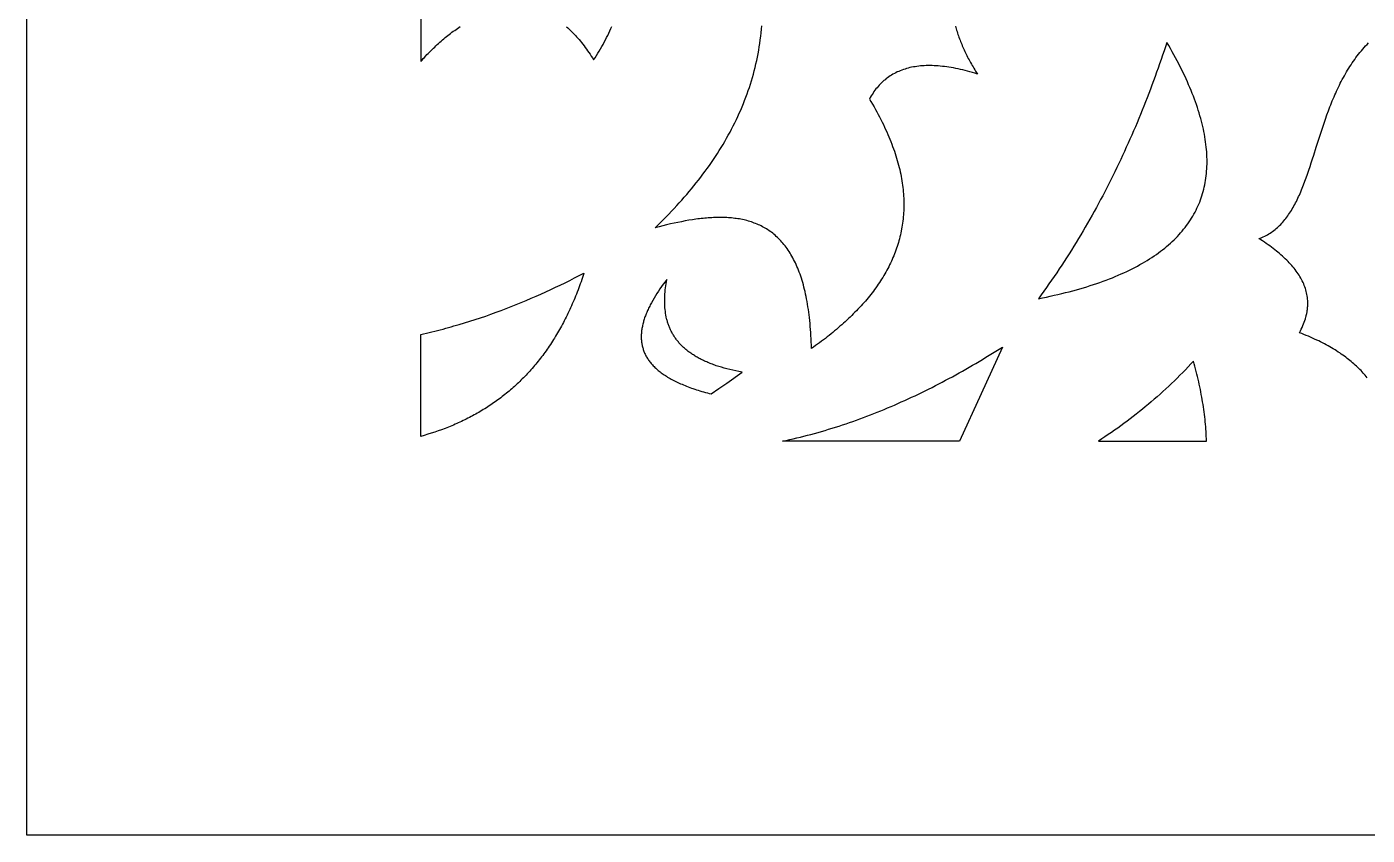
# Model space of a CAD drawing. Extents: x -4113 to -3113, y 1469 to 2469.
# Drawn here: x -4113 to -3908.9, y 1469.1 to 1592.1 of the extents above; entities that cross this region are included whole.
import ezdxf

# ---------------------------------------------------------------- set-up
doc = ezdxf.new("R2010")
doc.units = 0
doc.layers.add('PLAN_1', color=18, linetype='CONTINUOUS')

msp = doc.modelspace()

# ---------------------------------------------------------------- linework, layer by layer
at = {"layer": 'PLAN_1'}
for points in [[(-4113.04, 2469.07), (-3113.04, 2469.07), (-3113.04, 1469.07), (-4113.04, 1469.07)], [(-3958.97, 1550.75), (-3958.36, 1550.87), (-3957.75, 1551), (-3957.16, 1551.13), (-3956.57, 1551.26), (-3955.99, 1551.39), (-3955.41, 1551.53), (-3954.85, 1551.67), (-3954.29, 1551.81), (-3953.74, 1551.96), (-3953.19, 1552.11), (-3952.66, 1552.26), (-3952.13, 1552.41), (-3951.61, 1552.57), (-3951.09, 1552.73), (-3950.59, 1552.9), (-3950.09, 1553.06), (-3949.6, 1553.23), (-3949.12, 1553.41), (-3948.64, 1553.58), (-3948.17, 1553.76), (-3947.71, 1553.94), (-3947.26, 1554.13), (-3946.81, 1554.32), (-3946.37, 1554.51), (-3945.94, 1554.7), (-3945.52, 1554.9), (-3945.1, 1555.1), (-3944.7, 1555.3), (-3944.29, 1555.51), (-3943.9, 1555.71), (-3943.51, 1555.93), (-3943.13, 1556.14), (-3942.76, 1556.36), (-3942.4, 1556.58), (-3942.04, 1556.8), (-3941.69, 1557.03), (-3941.35, 1557.26), (-3941.01, 1557.49), (-3940.68, 1557.72), (-3940.36, 1557.96), (-3940.05, 1558.2), (-3939.74, 1558.44), (-3939.44, 1558.69), (-3939.15, 1558.94), (-3938.87, 1559.19), (-3938.59, 1559.45), (-3938.32, 1559.71), (-3938.06, 1559.97), (-3937.8, 1560.23), (-3937.55, 1560.5), (-3937.31, 1560.77), (-3937.08, 1561.04), (-3936.85, 1561.31), (-3936.63, 1561.59), (-3936.42, 1561.87), (-3936.21, 1562.16), (-3936.01, 1562.44), (-3935.82, 1562.73), (-3935.64, 1563.02), (-3935.46, 1563.32), (-3935.29, 1563.62), (-3935.12, 1563.92), (-3934.97, 1564.22), (-3934.82, 1564.53), (-3934.68, 1564.84), (-3934.54, 1565.15), (-3934.41, 1565.46), (-3934.29, 1565.78), (-3934.18, 1566.1), (-3934.07, 1566.42), (-3933.97, 1566.75), (-3933.88, 1567.08), (-3933.79, 1567.41), (-3933.71, 1567.74), (-3933.64, 1568.08), (-3933.57, 1568.42), (-3933.51, 1568.76), (-3933.46, 1569.11), (-3933.42, 1569.45), (-3933.38, 1569.8), (-3933.35, 1570.16), (-3933.32, 1570.51), (-3933.3, 1570.87), (-3933.29, 1571.23), (-3933.29, 1571.6), (-3933.29, 1571.96), (-3933.3, 1572.33), (-3933.32, 1572.71), (-3933.34, 1573.08), (-3933.37, 1573.46), (-3933.41, 1573.84), (-3933.45, 1574.22), (-3933.5, 1574.61), (-3933.56, 1575), (-3933.62, 1575.39), (-3933.69, 1575.78), (-3933.77, 1576.18), (-3933.85, 1576.58), (-3933.94, 1576.98), (-3934.04, 1577.38), (-3934.14, 1577.79), (-3934.25, 1578.2), (-3934.37, 1578.61), (-3934.49, 1579.03), (-3934.62, 1579.44), (-3934.76, 1579.86), (-3934.9, 1580.29), (-3935.05, 1580.71), (-3935.21, 1581.14), (-3935.37, 1581.57), (-3935.54, 1582.01), (-3935.72, 1582.44), (-3935.9, 1582.88), (-3936.09, 1583.32), (-3936.28, 1583.77), (-3936.48, 1584.21), (-3936.69, 1584.66), (-3936.91, 1585.11), (-3937.13, 1585.57), (-3937.36, 1586.02), (-3937.59, 1586.48), (-3937.83, 1586.94), (-3938.08, 1587.41), (-3938.33, 1587.88), (-3938.59, 1588.35), (-3938.86, 1588.82), (-3939.13, 1589.29), (-3939.41, 1589.77), (-3939.63, 1589.11), (-3939.84, 1588.46), (-3940.06, 1587.81), (-3940.29, 1587.16), (-3940.51, 1586.51), (-3940.74, 1585.86), (-3940.97, 1585.21), (-3941.2, 1584.56), (-3941.44, 1583.92), (-3941.68, 1583.27), (-3941.92, 1582.63), (-3942.16, 1581.99), (-3942.41, 1581.35), (-3942.66, 1580.71), (-3942.91, 1580.08), (-3943.17, 1579.44), (-3943.42, 1578.81), (-3943.68, 1578.17), (-3943.95, 1577.54), (-3944.21, 1576.91), (-3944.48, 1576.28), (-3944.75, 1575.66), (-3945.03, 1575.03), (-3945.3, 1574.41), (-3945.59, 1573.79), (-3945.87, 1573.17), (-3946.15, 1572.55), (-3946.44, 1571.93), (-3946.74, 1571.31), (-3947.03, 1570.7), (-3947.33, 1570.08), (-3947.63, 1569.47), (-3947.93, 1568.86), (-3948.24, 1568.25), (-3948.55, 1567.64), (-3948.86, 1567.04), (-3949.18, 1566.43), (-3949.5, 1565.83), (-3949.82, 1565.23), (-3950.15, 1564.63), (-3950.48, 1564.03), (-3950.81, 1563.44), (-3951.15, 1562.84), (-3951.49, 1562.25), (-3951.83, 1561.66), (-3952.17, 1561.07), (-3952.52, 1560.48), (-3952.87, 1559.9), (-3953.23, 1559.31), (-3953.59, 1558.73), (-3953.95, 1558.15), (-3954.31, 1557.57), (-3954.68, 1556.99), (-3955.06, 1556.41), (-3955.43, 1555.84), (-3955.81, 1555.27), (-3956.19, 1554.7), (-3956.58, 1554.13), (-3956.97, 1553.56), (-3957.36, 1553), (-3957.76, 1552.43), (-3958.16, 1551.87), (-3958.56, 1551.31)], [(-4053.04, 1529.78), (-4053.04, 1545.3), (-4052.61, 1545.4), (-4052.18, 1545.5), (-4051.76, 1545.6), (-4051.33, 1545.7), (-4050.91, 1545.81), (-4050.49, 1545.91), (-4050.07, 1546.02), (-4049.65, 1546.13), (-4049.23, 1546.24), (-4048.82, 1546.35), (-4048.41, 1546.47), (-4047.99, 1546.59), (-4047.58, 1546.7), (-4047.17, 1546.82), (-4046.36, 1547.07), (-4045.55, 1547.32), (-4044.74, 1547.58), (-4043.95, 1547.84), (-4043.15, 1548.11), (-4042.36, 1548.39), (-4041.58, 1548.67), (-4040.8, 1548.96), (-4040.03, 1549.25), (-4039.26, 1549.55), (-4038.49, 1549.86), (-4037.73, 1550.17), (-4036.98, 1550.48), (-4036.22, 1550.81), (-4035.48, 1551.13), (-4034.73, 1551.46), (-4033.99, 1551.8), (-4033.25, 1552.14), (-4032.52, 1552.48), (-4031.79, 1552.83), (-4031.07, 1553.18), (-4030.34, 1553.54), (-4029.62, 1553.9), (-4028.91, 1554.26), (-4028.19, 1554.63), (-4028.3, 1554.3), (-4028.41, 1553.97), (-4028.52, 1553.65), (-4028.63, 1553.33), (-4028.74, 1553.01), (-4028.86, 1552.7), (-4028.97, 1552.38), (-4029.09, 1552.07), (-4029.21, 1551.76), (-4029.33, 1551.45), (-4029.45, 1551.15), (-4029.58, 1550.85), (-4029.7, 1550.55), (-4029.83, 1550.25), (-4029.96, 1549.95), (-4030.09, 1549.66), (-4030.22, 1549.37), (-4030.35, 1549.08), (-4030.49, 1548.79), (-4030.62, 1548.51), (-4030.76, 1548.23), (-4030.9, 1547.95), (-4031.04, 1547.67), (-4031.18, 1547.4), (-4031.32, 1547.12), (-4031.46, 1546.85), (-4031.61, 1546.58), (-4031.76, 1546.32), (-4031.91, 1546.05), (-4032.06, 1545.79), (-4032.21, 1545.53), (-4032.36, 1545.27), (-4032.51, 1545.02), (-4032.67, 1544.76), (-4032.83, 1544.51), (-4032.98, 1544.26), (-4033.14, 1544.02), (-4033.3, 1543.77), (-4033.47, 1543.53), (-4033.63, 1543.29), (-4033.8, 1543.05), (-4033.96, 1542.82), (-4034.13, 1542.58), (-4034.3, 1542.35), (-4034.47, 1542.12), (-4034.64, 1541.89), (-4034.82, 1541.67), (-4034.99, 1541.44), (-4035.17, 1541.22), (-4035.35, 1541), (-4035.52, 1540.78), (-4035.71, 1540.57), (-4035.89, 1540.36), (-4036.07, 1540.14), (-4036.25, 1539.94), (-4036.44, 1539.73), (-4036.63, 1539.52), (-4036.81, 1539.32), (-4037, 1539.12), (-4037.19, 1538.92), (-4037.39, 1538.72), (-4037.58, 1538.53), (-4037.78, 1538.33), (-4037.97, 1538.14), (-4038.17, 1537.95), (-4038.37, 1537.77), (-4038.57, 1537.58), (-4038.77, 1537.4), (-4038.97, 1537.22), (-4039.17, 1537.04), (-4039.38, 1536.86), (-4039.59, 1536.69), (-4039.79, 1536.51), (-4040, 1536.34), (-4040.21, 1536.17), (-4040.42, 1536), (-4040.64, 1535.84), (-4040.85, 1535.67), (-4041.06, 1535.51), (-4041.28, 1535.35), (-4041.5, 1535.19), (-4041.72, 1535.04), (-4041.94, 1534.88), (-4042.16, 1534.73), (-4042.38, 1534.58), (-4042.6, 1534.43), (-4042.83, 1534.29), (-4043.05, 1534.14), (-4043.28, 1534), (-4043.51, 1533.86), (-4043.74, 1533.72), (-4043.97, 1533.58), (-4044.2, 1533.44), (-4044.44, 1533.31), (-4044.67, 1533.18), (-4044.91, 1533.05), (-4045.14, 1532.92), (-4045.38, 1532.79), (-4045.62, 1532.66), (-4045.86, 1532.54), (-4046.1, 1532.42), (-4046.34, 1532.3), (-4046.59, 1532.18), (-4046.83, 1532.07), (-4047.08, 1531.95), (-4047.32, 1531.84), (-4047.57, 1531.73), (-4047.82, 1531.62), (-4048.07, 1531.51), (-4048.32, 1531.4), (-4048.83, 1531.2), (-4049.34, 1531), (-4049.86, 1530.8), (-4050.37, 1530.62), (-4050.9, 1530.44), (-4051.43, 1530.26), (-4051.96, 1530.1), (-4052.5, 1529.94)], [(-4015.56, 1553.67), (-4015.84, 1553.31), (-4016.1, 1552.95), (-4016.36, 1552.59), (-4016.61, 1552.23), (-4016.85, 1551.88), (-4017.08, 1551.52), (-4017.3, 1551.17), (-4017.51, 1550.83), (-4017.71, 1550.48), (-4017.9, 1550.14), (-4018.08, 1549.8), (-4018.17, 1549.63), (-4018.25, 1549.46), (-4018.34, 1549.29), (-4018.41, 1549.12), (-4018.49, 1548.96), (-4018.56, 1548.79), (-4018.63, 1548.63), (-4018.7, 1548.46), (-4018.77, 1548.3), (-4018.83, 1548.13), (-4018.89, 1547.97), (-4018.95, 1547.81), (-4019, 1547.65), (-4019.05, 1547.49), (-4019.1, 1547.33), (-4019.14, 1547.17), (-4019.19, 1547.01), (-4019.22, 1546.85), (-4019.26, 1546.69), (-4019.29, 1546.53), (-4019.32, 1546.38), (-4019.35, 1546.22), (-4019.38, 1546.07), (-4019.4, 1545.92), (-4019.42, 1545.76), (-4019.43, 1545.61), (-4019.44, 1545.46), (-4019.45, 1545.31), (-4019.46, 1545.16), (-4019.46, 1545.01), (-4019.46, 1544.86), (-4019.46, 1544.71), (-4019.45, 1544.56), (-4019.44, 1544.42), (-4019.42, 1544.27), (-4019.41, 1544.13), (-4019.39, 1543.98), (-4019.36, 1543.84), (-4019.34, 1543.7), (-4019.3, 1543.56), (-4019.27, 1543.42), (-4019.23, 1543.28), (-4019.19, 1543.14), (-4019.15, 1543), (-4019.1, 1542.86), (-4019.05, 1542.73), (-4019, 1542.59), (-4018.94, 1542.45), (-4018.88, 1542.32), (-4018.81, 1542.19), (-4018.74, 1542.05), (-4018.67, 1541.92), (-4018.59, 1541.79), (-4018.51, 1541.66), (-4018.43, 1541.53), (-4018.34, 1541.41), (-4018.25, 1541.28), (-4018.15, 1541.15), (-4018.06, 1541.03), (-4017.95, 1540.9), (-4017.85, 1540.78), (-4017.74, 1540.66), (-4017.62, 1540.54), (-4017.51, 1540.41), (-4017.38, 1540.29), (-4017.26, 1540.18), (-4017.13, 1540.06), (-4017, 1539.94), (-4016.86, 1539.82), (-4016.72, 1539.71), (-4016.57, 1539.6), (-4016.42, 1539.48), (-4016.27, 1539.37), (-4016.11, 1539.26), (-4015.95, 1539.15), (-4015.78, 1539.04), (-4015.61, 1538.93), (-4015.44, 1538.82), (-4015.26, 1538.72), (-4015.08, 1538.61), (-4014.89, 1538.51), (-4014.7, 1538.4), (-4014.51, 1538.3), (-4014.31, 1538.2), (-4014.1, 1538.1), (-4013.9, 1538), (-4013.68, 1537.9), (-4013.47, 1537.81), (-4013.25, 1537.71), (-4013.02, 1537.61), (-4012.79, 1537.52), (-4012.56, 1537.43), (-4012.32, 1537.34), (-4012.08, 1537.24), (-4011.83, 1537.15), (-4011.58, 1537.07), (-4011.32, 1536.98), (-4011.06, 1536.89), (-4010.79, 1536.81), (-4010.52, 1536.72), (-4010.25, 1536.64), (-4009.97, 1536.56), (-4009.68, 1536.47), (-4009.39, 1536.39), (-4009.1, 1536.32), (-4008.8, 1536.24), (-4007.63, 1537.07), (-4006.45, 1537.9), (-4004.1, 1539.58), (-4004.58, 1539.67), (-4005.06, 1539.76), (-4005.52, 1539.86), (-4005.96, 1539.96), (-4006.4, 1540.07), (-4006.83, 1540.19), (-4007.24, 1540.3), (-4007.64, 1540.43), (-4008.03, 1540.55), (-4008.23, 1540.62), (-4008.42, 1540.69), (-4008.6, 1540.76), (-4008.79, 1540.82), (-4008.97, 1540.9), (-4009.15, 1540.97), (-4009.32, 1541.04), (-4009.49, 1541.11), (-4009.67, 1541.19), (-4009.83, 1541.26), (-4010, 1541.34), (-4010.16, 1541.42), (-4010.32, 1541.5), (-4010.48, 1541.58), (-4010.63, 1541.66), (-4010.79, 1541.74), (-4010.94, 1541.83), (-4011.08, 1541.91), (-4011.23, 1542), (-4011.37, 1542.09), (-4011.51, 1542.18), (-4011.65, 1542.26), (-4011.78, 1542.36), (-4011.92, 1542.45), (-4012.05, 1542.54), (-4012.17, 1542.63), (-4012.3, 1542.73), (-4012.42, 1542.82), (-4012.54, 1542.92), (-4012.66, 1543.02), (-4012.78, 1543.12), (-4012.89, 1543.22), (-4013, 1543.32), (-4013.11, 1543.42), (-4013.22, 1543.52), (-4013.32, 1543.62), (-4013.42, 1543.73), (-4013.52, 1543.84), (-4013.62, 1543.94), (-4013.71, 1544.05), (-4013.81, 1544.16), (-4013.9, 1544.27), (-4013.99, 1544.38), (-4014.07, 1544.49), (-4014.16, 1544.6), (-4014.24, 1544.72), (-4014.32, 1544.83), (-4014.4, 1544.95), (-4014.47, 1545.06), (-4014.55, 1545.18), (-4014.62, 1545.3), (-4014.69, 1545.42), (-4014.75, 1545.54), (-4014.82, 1545.66), (-4014.88, 1545.78), (-4014.94, 1545.9), (-4015, 1546.02), (-4015.06, 1546.15), (-4015.11, 1546.27), (-4015.17, 1546.4), (-4015.22, 1546.53), (-4015.27, 1546.65), (-4015.31, 1546.78), (-4015.36, 1546.91), (-4015.4, 1547.04), (-4015.44, 1547.17), (-4015.48, 1547.3), (-4015.52, 1547.44), (-4015.56, 1547.57), (-4015.59, 1547.7), (-4015.65, 1547.97), (-4015.71, 1548.25), (-4015.75, 1548.53), (-4015.79, 1548.81), (-4015.83, 1549.09), (-4015.85, 1549.38), (-4015.87, 1549.66), (-4015.89, 1549.96), (-4015.89, 1550.25), (-4015.89, 1550.55), (-4015.89, 1550.85), (-4015.87, 1551.15), (-4015.86, 1551.46), (-4015.83, 1551.77), (-4015.8, 1552.08), (-4015.76, 1552.39), (-4015.72, 1552.71), (-4015.67, 1553.03), (-4015.62, 1553.35)], [(-3997.93, 1529.07), (-3997.39, 1529.18), (-3996.85, 1529.3), (-3996.31, 1529.43), (-3995.76, 1529.55), (-3995.23, 1529.68), (-3994.69, 1529.81), (-3994.15, 1529.95), (-3993.61, 1530.09), (-3993.07, 1530.24), (-3992.54, 1530.39), (-3992, 1530.54), (-3991.46, 1530.7), (-3990.93, 1530.86), (-3990.4, 1531.02), (-3989.86, 1531.19), (-3989.33, 1531.36), (-3988.8, 1531.53), (-3988.27, 1531.71), (-3987.74, 1531.89), (-3987.21, 1532.07), (-3986.68, 1532.26), (-3986.15, 1532.45), (-3985.62, 1532.65), (-3985.09, 1532.85), (-3984.56, 1533.05), (-3984.04, 1533.25), (-3983.51, 1533.46), (-3982.99, 1533.68), (-3982.46, 1533.89), (-3981.94, 1534.11), (-3981.41, 1534.33), (-3980.89, 1534.56), (-3980.37, 1534.79), (-3979.85, 1535.02), (-3979.32, 1535.25), (-3978.8, 1535.49), (-3978.28, 1535.73), (-3977.76, 1535.98), (-3977.24, 1536.23), (-3976.73, 1536.48), (-3976.21, 1536.73), (-3975.69, 1536.99), (-3975.17, 1537.25), (-3974.66, 1537.51), (-3974.14, 1537.78), (-3973.63, 1538.05), (-3973.11, 1538.32), (-3972.6, 1538.6), (-3972.08, 1538.87), (-3971.57, 1539.16), (-3971.06, 1539.44), (-3970.54, 1539.73), (-3970.03, 1540.02), (-3969.52, 1540.31), (-3969.01, 1540.61), (-3968.5, 1540.9), (-3967.99, 1541.2), (-3967.48, 1541.51), (-3966.97, 1541.82), (-3966.46, 1542.13), (-3965.96, 1542.44), (-3965.45, 1542.75), (-3964.94, 1543.07), (-3964.44, 1543.39), (-3967.71, 1536.24), (-3970.98, 1529.07)], [(-3933.38, 1529.07), (-3933.39, 1529.43), (-3933.4, 1529.8), (-3933.42, 1530.16), (-3933.44, 1530.53), (-3933.46, 1530.89), (-3933.49, 1531.26), (-3933.52, 1531.63), (-3933.56, 1532), (-3933.6, 1532.38), (-3933.64, 1532.75), (-3933.68, 1533.13), (-3933.73, 1533.5), (-3933.78, 1533.88), (-3933.84, 1534.26), (-3933.89, 1534.64), (-3933.96, 1535.02), (-3934.02, 1535.4), (-3934.09, 1535.78), (-3934.16, 1536.16), (-3934.23, 1536.55), (-3934.31, 1536.94), (-3934.39, 1537.32), (-3934.47, 1537.71), (-3934.56, 1538.1), (-3934.65, 1538.49), (-3934.74, 1538.88), (-3934.83, 1539.27), (-3934.93, 1539.67), (-3935.03, 1540.06), (-3935.14, 1540.46), (-3935.24, 1540.85), (-3935.35, 1541.25), (-3935.76, 1540.81), (-3936.17, 1540.37), (-3936.59, 1539.94), (-3937, 1539.52), (-3937.42, 1539.09), (-3937.85, 1538.67), (-3938.27, 1538.25), (-3938.7, 1537.84), (-3939.13, 1537.43), (-3939.57, 1537.03), (-3940.01, 1536.63), (-3940.45, 1536.23), (-3940.89, 1535.83), (-3941.33, 1535.44), (-3941.78, 1535.06), (-3942.23, 1534.68), (-3942.69, 1534.3), (-3943.14, 1533.92), (-3943.6, 1533.55), (-3944.07, 1533.18), (-3944.53, 1532.82), (-3945, 1532.46), (-3945.47, 1532.1), (-3945.94, 1531.75), (-3946.42, 1531.4), (-3946.9, 1531.06), (-3947.38, 1530.72), (-3947.86, 1530.38), (-3948.35, 1530.05), (-3948.84, 1529.72), (-3949.33, 1529.39), (-3949.83, 1529.07)]]:
    msp.add_lwpolyline(points, close=True, dxfattribs=at)
for points in [[(-4053.04, 1685.53), (-4053.04, 1586.87), (-4052.85, 1587.08), (-4052.66, 1587.29), (-4052.47, 1587.49), (-4052.28, 1587.7), (-4052.09, 1587.9), (-4051.9, 1588.1), (-4051.7, 1588.29), (-4051.51, 1588.49), (-4051.31, 1588.68), (-4051.12, 1588.87), (-4050.92, 1589.06), (-4050.72, 1589.25), (-4050.52, 1589.43), (-4050.32, 1589.61), (-4050.12, 1589.79), (-4049.92, 1589.97), (-4049.72, 1590.15), (-4049.52, 1590.32), (-4049.31, 1590.49), (-4049.11, 1590.65), (-4048.9, 1590.82), (-4048.7, 1590.98), (-4048.49, 1591.14), (-4048.29, 1591.3), (-4048.08, 1591.45), (-4047.87, 1591.6), (-4047.66, 1591.75), (-4047.45, 1591.9), (-4047.24, 1592.04), (-4047.03, 1592.18)], [(-3971.61, 1592.25), (-3971.55, 1592.04), (-3971.49, 1591.83), (-3971.43, 1591.61), (-3971.36, 1591.4), (-3971.29, 1591.19), (-3971.22, 1590.97), (-3971.15, 1590.76), (-3971.07, 1590.55), (-3970.99, 1590.33), (-3970.91, 1590.12), (-3970.83, 1589.9), (-3970.75, 1589.69), (-3970.66, 1589.48), (-3970.57, 1589.26), (-3970.48, 1589.05), (-3970.38, 1588.83), (-3970.28, 1588.62), (-3970.18, 1588.4), (-3970.08, 1588.19), (-3969.98, 1587.97), (-3969.87, 1587.76), (-3969.76, 1587.54), (-3969.65, 1587.33), (-3969.53, 1587.11), (-3969.42, 1586.9), (-3969.3, 1586.68), (-3969.18, 1586.47), (-3969.05, 1586.25), (-3968.93, 1586.04), (-3968.8, 1585.82), (-3968.67, 1585.6), (-3968.53, 1585.39), (-3968.26, 1584.95), (-3968.64, 1585.07), (-3969.02, 1585.18), (-3969.4, 1585.29), (-3969.77, 1585.39), (-3970.13, 1585.48), (-3970.5, 1585.57), (-3970.86, 1585.66), (-3971.21, 1585.73), (-3971.56, 1585.81), (-3971.91, 1585.87), (-3972.26, 1585.93), (-3972.59, 1585.99), (-3972.93, 1586.04), (-3973.26, 1586.08), (-3973.59, 1586.12), (-3973.91, 1586.16), (-3974.23, 1586.18), (-3974.55, 1586.2), (-3974.86, 1586.22), (-3975.17, 1586.23), (-3975.47, 1586.24), (-3975.77, 1586.23), (-3976.06, 1586.23), (-3976.35, 1586.22), (-3976.64, 1586.2), (-3976.92, 1586.18), (-3977.2, 1586.15), (-3977.48, 1586.11), (-3977.75, 1586.07), (-3978.02, 1586.03), (-3978.28, 1585.98), (-3978.54, 1585.92), (-3978.79, 1585.86), (-3979.05, 1585.79), (-3979.29, 1585.71), (-3979.54, 1585.63), (-3979.77, 1585.55), (-3980.01, 1585.46), (-3980.24, 1585.36), (-3980.47, 1585.26), (-3980.69, 1585.15), (-3980.91, 1585.04), (-3981.12, 1584.92), (-3981.34, 1584.8), (-3981.54, 1584.67), (-3981.75, 1584.53), (-3981.94, 1584.39), (-3982.14, 1584.25), (-3982.33, 1584.09), (-3982.52, 1583.94), (-3982.7, 1583.77), (-3982.88, 1583.6), (-3983.05, 1583.43), (-3983.22, 1583.25), (-3983.39, 1583.06), (-3983.55, 1582.87), (-3983.71, 1582.68), (-3983.87, 1582.47), (-3984.02, 1582.27), (-3984.16, 1582.05), (-3984.31, 1581.83), (-3984.44, 1581.61), (-3984.58, 1581.38), (-3984.71, 1581.14), (-3984.47, 1580.75), (-3984.24, 1580.35), (-3984.01, 1579.96), (-3983.79, 1579.57), (-3983.58, 1579.18), (-3983.37, 1578.79), (-3983.17, 1578.41), (-3982.97, 1578.02), (-3982.78, 1577.64), (-3982.59, 1577.26), (-3982.41, 1576.88), (-3982.24, 1576.51), (-3982.07, 1576.13), (-3981.9, 1575.76), (-3981.75, 1575.39), (-3981.59, 1575.02), (-3981.45, 1574.66), (-3981.3, 1574.29), (-3981.17, 1573.93), (-3981.04, 1573.57), (-3980.91, 1573.21), (-3980.79, 1572.85), (-3980.68, 1572.49), (-3980.57, 1572.14), (-3980.47, 1571.78), (-3980.37, 1571.43), (-3980.27, 1571.08), (-3980.19, 1570.74), (-3980.1, 1570.39), (-3980.03, 1570.04), (-3979.95, 1569.7), (-3979.89, 1569.36), (-3979.83, 1569.02), (-3979.77, 1568.68), (-3979.72, 1568.35), (-3979.67, 1568.01), (-3979.63, 1567.68), (-3979.59, 1567.35), (-3979.56, 1567.02), (-3979.53, 1566.69), (-3979.51, 1566.37), (-3979.49, 1566.04), (-3979.48, 1565.72), (-3979.47, 1565.4), (-3979.47, 1565.08), (-3979.47, 1564.76), (-3979.48, 1564.44), (-3979.49, 1564.13), (-3979.51, 1563.81), (-3979.53, 1563.5), (-3979.55, 1563.19), (-3979.58, 1562.88), (-3979.62, 1562.57), (-3979.66, 1562.27), (-3979.7, 1561.96), (-3979.75, 1561.66), (-3979.8, 1561.36), (-3979.86, 1561.05), (-3979.92, 1560.76), (-3979.99, 1560.46), (-3980.06, 1560.16), (-3980.14, 1559.87), (-3980.22, 1559.57), (-3980.3, 1559.28), (-3980.39, 1558.99), (-3980.48, 1558.7), (-3980.58, 1558.42), (-3980.68, 1558.13), (-3980.78, 1557.84), (-3980.89, 1557.56), (-3981.01, 1557.28), (-3981.12, 1557), (-3981.25, 1556.72), (-3981.37, 1556.44), (-3981.5, 1556.16), (-3981.64, 1555.89), (-3981.77, 1555.61), (-3981.92, 1555.34), (-3982.06, 1555.07), (-3982.21, 1554.8), (-3982.37, 1554.53), (-3982.52, 1554.26), (-3982.68, 1553.99), (-3982.85, 1553.73), (-3983.02, 1553.46), (-3983.19, 1553.2), (-3983.37, 1552.94), (-3983.55, 1552.68), (-3983.73, 1552.42), (-3983.92, 1552.16), (-3984.11, 1551.91), (-3984.31, 1551.65), (-3984.5, 1551.4), (-3984.71, 1551.14), (-3984.91, 1550.89), (-3985.12, 1550.64), (-3985.33, 1550.39), (-3985.55, 1550.14), (-3985.77, 1549.89), (-3985.99, 1549.65), (-3986.22, 1549.4), (-3986.45, 1549.16), (-3986.68, 1548.91), (-3986.92, 1548.67), (-3987.16, 1548.43), (-3987.4, 1548.19), (-3987.65, 1547.95), (-3987.9, 1547.71), (-3988.15, 1547.48), (-3988.41, 1547.24), (-3988.66, 1547.01), (-3988.93, 1546.77), (-3989.19, 1546.54), (-3989.46, 1546.31), (-3989.73, 1546.08), (-3990.01, 1545.85), (-3990.28, 1545.62), (-3990.56, 1545.39), (-3990.85, 1545.16), (-3991.13, 1544.94), (-3991.42, 1544.71), (-3991.71, 1544.49), (-3992.01, 1544.26), (-3992.31, 1544.04), (-3992.61, 1543.82), (-3992.91, 1543.6), (-3993.22, 1543.38), (-3993.52, 1543.16), (-3993.54, 1543.67), (-3993.56, 1544.16), (-3993.58, 1544.65), (-3993.61, 1545.14), (-3993.64, 1545.61), (-3993.67, 1546.07), (-3993.71, 1546.53), (-3993.75, 1546.98), (-3993.79, 1547.43), (-3993.84, 1547.86), (-3993.89, 1548.29), (-3993.95, 1548.71), (-3994, 1549.12), (-3994.07, 1549.53), (-3994.13, 1549.93), (-3994.2, 1550.32), (-3994.27, 1550.7), (-3994.35, 1551.08), (-3994.43, 1551.45), (-3994.51, 1551.82), (-3994.59, 1552.17), (-3994.68, 1552.52), (-3994.77, 1552.86), (-3994.87, 1553.2), (-3994.97, 1553.53), (-3995.07, 1553.85), (-3995.17, 1554.17), (-3995.28, 1554.48), (-3995.39, 1554.78), (-3995.5, 1555.08), (-3995.62, 1555.37), (-3995.74, 1555.65), (-3995.86, 1555.93), (-3995.99, 1556.2), (-3996.12, 1556.46), (-3996.25, 1556.72), (-3996.38, 1556.98), (-3996.52, 1557.22), (-3996.66, 1557.46), (-3996.8, 1557.7), (-3996.95, 1557.93), (-3997.1, 1558.15), (-3997.25, 1558.37), (-3997.4, 1558.58), (-3997.56, 1558.79), (-3997.72, 1558.99), (-3997.88, 1559.19), (-3998.04, 1559.37), (-3998.21, 1559.56), (-3998.38, 1559.74), (-3998.55, 1559.91), (-3998.72, 1560.08), (-3998.9, 1560.24), (-3999.08, 1560.4), (-3999.26, 1560.55), (-3999.44, 1560.7), (-3999.63, 1560.85), (-3999.82, 1560.98), (-4000.01, 1561.12), (-4000.2, 1561.25), (-4000.4, 1561.37), (-4000.6, 1561.49), (-4000.8, 1561.6), (-4001, 1561.71), (-4001.2, 1561.82), (-4001.41, 1561.92), (-4001.62, 1562.01), (-4001.83, 1562.1), (-4002.04, 1562.19), (-4002.26, 1562.27), (-4002.47, 1562.35), (-4002.69, 1562.43), (-4002.91, 1562.5), (-4003.13, 1562.56), (-4003.36, 1562.63), (-4003.59, 1562.68), (-4003.81, 1562.74), (-4004.04, 1562.79), (-4004.28, 1562.83), (-4004.51, 1562.88), (-4004.74, 1562.92), (-4004.98, 1562.95), (-4005.22, 1562.98), (-4005.46, 1563.01), (-4005.7, 1563.04), (-4005.95, 1563.06), (-4006.19, 1563.08), (-4006.44, 1563.09), (-4006.69, 1563.1), (-4006.94, 1563.11), (-4007.19, 1563.12), (-4007.44, 1563.12), (-4007.7, 1563.12), (-4007.95, 1563.11), (-4008.21, 1563.1), (-4008.47, 1563.09), (-4008.73, 1563.08), (-4008.99, 1563.07), (-4009.25, 1563.05), (-4009.52, 1563.03), (-4009.78, 1563), (-4010.05, 1562.98), (-4010.32, 1562.95), (-4010.59, 1562.91), (-4010.85, 1562.88), (-4011.13, 1562.84), (-4011.4, 1562.81), (-4011.67, 1562.77), (-4012.22, 1562.68), (-4012.77, 1562.58), (-4013.33, 1562.47), (-4013.89, 1562.36), (-4014.46, 1562.24), (-4015.02, 1562.12), (-4015.6, 1561.98), (-4016.17, 1561.85), (-4016.74, 1561.7), (-4017.32, 1561.55), (-4016.9, 1561.97), (-4016.48, 1562.38), (-4016.06, 1562.8), (-4015.65, 1563.22), (-4015.24, 1563.64), (-4014.84, 1564.06), (-4014.44, 1564.48), (-4014.05, 1564.91), (-4013.66, 1565.34), (-4013.28, 1565.76), (-4012.9, 1566.19), (-4012.53, 1566.63), (-4012.16, 1567.06), (-4011.8, 1567.49), (-4011.44, 1567.93), (-4011.09, 1568.37), (-4010.74, 1568.81), (-4010.4, 1569.25), (-4010.06, 1569.7), (-4009.73, 1570.14), (-4009.4, 1570.59), (-4009.08, 1571.04), (-4008.77, 1571.49), (-4008.46, 1571.94), (-4008.16, 1572.4), (-4007.86, 1572.86), (-4007.57, 1573.32), (-4007.28, 1573.78), (-4007, 1574.24), (-4006.73, 1574.7), (-4006.46, 1575.17), (-4006.2, 1575.64), (-4005.94, 1576.11), (-4005.69, 1576.58), (-4005.44, 1577.06), (-4005.2, 1577.53), (-4004.97, 1578.01), (-4004.75, 1578.49), (-4004.53, 1578.98), (-4004.31, 1579.46), (-4004.1, 1579.95), (-4003.9, 1580.44), (-4003.71, 1580.93), (-4003.52, 1581.42), (-4003.34, 1581.92), (-4003.16, 1582.42), (-4002.99, 1582.92), (-4002.83, 1583.42), (-4002.67, 1583.92), (-4002.52, 1584.43), (-4002.38, 1584.94), (-4002.25, 1585.45), (-4002.12, 1585.96), (-4001.99, 1586.48), (-4001.88, 1587), (-4001.77, 1587.52), (-4001.67, 1588.04), (-4001.57, 1588.57), (-4001.49, 1589.09), (-4001.41, 1589.62), (-4001.33, 1590.16), (-4001.27, 1590.69), (-4001.21, 1591.23), (-4001.16, 1591.77), (-4001.11, 1592.31)], [(-4030.85, 1592.14), (-4030.66, 1591.97), (-4030.46, 1591.8), (-4030.26, 1591.61), (-4030.07, 1591.43), (-4029.87, 1591.23), (-4029.68, 1591.04), (-4029.49, 1590.83), (-4029.3, 1590.62), (-4029.11, 1590.41), (-4028.92, 1590.19), (-4028.73, 1589.96), (-4028.54, 1589.73), (-4028.35, 1589.5), (-4028.17, 1589.25), (-4027.98, 1589.01), (-4027.8, 1588.75), (-4027.62, 1588.49), (-4027.44, 1588.23), (-4027.26, 1587.96), (-4027.08, 1587.68), (-4026.9, 1587.4), (-4026.72, 1587.11), (-4026.5, 1587.44), (-4026.29, 1587.78), (-4026.07, 1588.12), (-4025.87, 1588.45), (-4025.67, 1588.79), (-4025.47, 1589.13), (-4025.28, 1589.47), (-4025.09, 1589.81), (-4024.91, 1590.15), (-4024.73, 1590.49), (-4024.56, 1590.83), (-4024.39, 1591.17), (-4024.23, 1591.52), (-4024.07, 1591.86), (-4023.92, 1592.21)], [(-3908.89, 1538.72), (-3909.04, 1538.9), (-3909.19, 1539.08), (-3909.35, 1539.26), (-3909.51, 1539.43), (-3909.67, 1539.61), (-3909.84, 1539.79), (-3910.01, 1539.96), (-3910.19, 1540.14), (-3910.37, 1540.31), (-3910.55, 1540.48), (-3910.74, 1540.65), (-3910.93, 1540.82), (-3911.12, 1540.99), (-3911.32, 1541.16), (-3911.52, 1541.33), (-3911.73, 1541.5), (-3911.94, 1541.66), (-3912.16, 1541.83), (-3912.38, 1541.99), (-3912.61, 1542.15), (-3912.84, 1542.31), (-3913.07, 1542.48), (-3913.31, 1542.63), (-3913.55, 1542.79), (-3913.8, 1542.95), (-3914.06, 1543.11), (-3914.32, 1543.26), (-3914.58, 1543.41), (-3914.85, 1543.57), (-3915.13, 1543.72), (-3915.41, 1543.87), (-3915.7, 1544.02), (-3915.99, 1544.16), (-3916.28, 1544.31), (-3916.59, 1544.45), (-3916.9, 1544.6), (-3917.21, 1544.74), (-3917.53, 1544.88), (-3917.86, 1545.02), (-3918.19, 1545.16), (-3918.53, 1545.29), (-3918.87, 1545.43), (-3919.22, 1545.56), (-3919.07, 1545.84), (-3918.94, 1546.11), (-3918.81, 1546.38), (-3918.69, 1546.65), (-3918.58, 1546.91), (-3918.48, 1547.18), (-3918.39, 1547.44), (-3918.3, 1547.7), (-3918.23, 1547.96), (-3918.2, 1548.09), (-3918.17, 1548.21), (-3918.14, 1548.34), (-3918.11, 1548.47), (-3918.08, 1548.6), (-3918.06, 1548.72), (-3918.04, 1548.85), (-3918.02, 1548.97), (-3918, 1549.1), (-3917.99, 1549.22), (-3917.98, 1549.35), (-3917.97, 1549.47), (-3917.96, 1549.6), (-3917.95, 1549.72), (-3917.95, 1549.84), (-3917.95, 1549.96), (-3917.95, 1550.09), (-3917.95, 1550.21), (-3917.95, 1550.33), (-3917.96, 1550.45), (-3917.98, 1550.69), (-3918, 1550.93), (-3918.04, 1551.16), (-3918.08, 1551.4), (-3918.13, 1551.63), (-3918.18, 1551.86), (-3918.25, 1552.1), (-3918.32, 1552.32), (-3918.39, 1552.55), (-3918.48, 1552.78), (-3918.57, 1553), (-3918.67, 1553.23), (-3918.78, 1553.45), (-3918.89, 1553.67), (-3919.01, 1553.89), (-3919.14, 1554.11), (-3919.27, 1554.32), (-3919.42, 1554.54), (-3919.56, 1554.75), (-3919.72, 1554.96), (-3919.88, 1555.17), (-3920.04, 1555.38), (-3920.21, 1555.59), (-3920.39, 1555.8), (-3920.58, 1556.01), (-3920.77, 1556.21), (-3920.96, 1556.42), (-3921.16, 1556.62), (-3921.37, 1556.82), (-3921.58, 1557.02), (-3921.8, 1557.22), (-3922.03, 1557.42), (-3922.26, 1557.61), (-3922.49, 1557.81), (-3922.73, 1558), (-3922.97, 1558.2), (-3923.22, 1558.39), (-3923.48, 1558.58), (-3923.74, 1558.77), (-3924, 1558.96), (-3924.27, 1559.15), (-3924.55, 1559.34), (-3924.83, 1559.53), (-3925.11, 1559.71), (-3925.4, 1559.9), (-3925.17, 1559.98), (-3924.94, 1560.07), (-3924.72, 1560.17), (-3924.51, 1560.27), (-3924.3, 1560.37), (-3924.09, 1560.48), (-3923.89, 1560.6), (-3923.69, 1560.72), (-3923.49, 1560.85), (-3923.3, 1560.99), (-3923.11, 1561.12), (-3922.93, 1561.27), (-3922.75, 1561.42), (-3922.58, 1561.57), (-3922.4, 1561.73), (-3922.23, 1561.89), (-3922.07, 1562.06), (-3921.91, 1562.23), (-3921.75, 1562.41), (-3921.59, 1562.59), (-3921.44, 1562.78), (-3921.29, 1562.97), (-3921.14, 1563.16), (-3921, 1563.36), (-3920.86, 1563.56), (-3920.72, 1563.77), (-3920.58, 1563.98), (-3920.45, 1564.19), (-3920.32, 1564.41), (-3920.19, 1564.63), (-3920.06, 1564.86), (-3919.94, 1565.09), (-3919.81, 1565.32), (-3919.69, 1565.56), (-3919.58, 1565.8), (-3919.46, 1566.04), (-3919.35, 1566.28), (-3919.23, 1566.53), (-3919.12, 1566.78), (-3919.01, 1567.04), (-3918.9, 1567.3), (-3918.8, 1567.56), (-3918.69, 1567.82), (-3918.59, 1568.09), (-3918.38, 1568.62), (-3918.18, 1569.17), (-3917.99, 1569.73), (-3917.79, 1570.29), (-3917.6, 1570.87), (-3917.41, 1571.45), (-3917.22, 1572.03), (-3917.03, 1572.62), (-3916.66, 1573.82), (-3916.27, 1575.03), (-3916.07, 1575.64), (-3915.87, 1576.26), (-3915.67, 1576.87), (-3915.46, 1577.49), (-3915.25, 1578.1), (-3915.03, 1578.72), (-3914.8, 1579.33), (-3914.57, 1579.94), (-3914.45, 1580.25), (-3914.33, 1580.55), (-3914.21, 1580.85), (-3914.08, 1581.16), (-3913.95, 1581.46), (-3913.82, 1581.76), (-3913.69, 1582.06), (-3913.55, 1582.36), (-3913.42, 1582.65), (-3913.28, 1582.95), (-3913.13, 1583.25), (-3912.99, 1583.54), (-3912.84, 1583.83), (-3912.69, 1584.12), (-3912.53, 1584.41), (-3912.37, 1584.69), (-3912.21, 1584.98), (-3912.05, 1585.26), (-3911.88, 1585.54), (-3911.71, 1585.82), (-3911.54, 1586.1), (-3911.36, 1586.37), (-3911.18, 1586.64), (-3910.99, 1586.91), (-3910.8, 1587.18), (-3910.61, 1587.45), (-3910.41, 1587.71), (-3910.21, 1587.97), (-3910, 1588.22), (-3909.79, 1588.48), (-3909.58, 1588.73), (-3909.36, 1588.98), (-3909.14, 1589.22), (-3908.91, 1589.46), (-3908.68, 1589.7)]]:
    msp.add_lwpolyline(points, dxfattribs=at)

doc.saveas('drawing.dxf')
